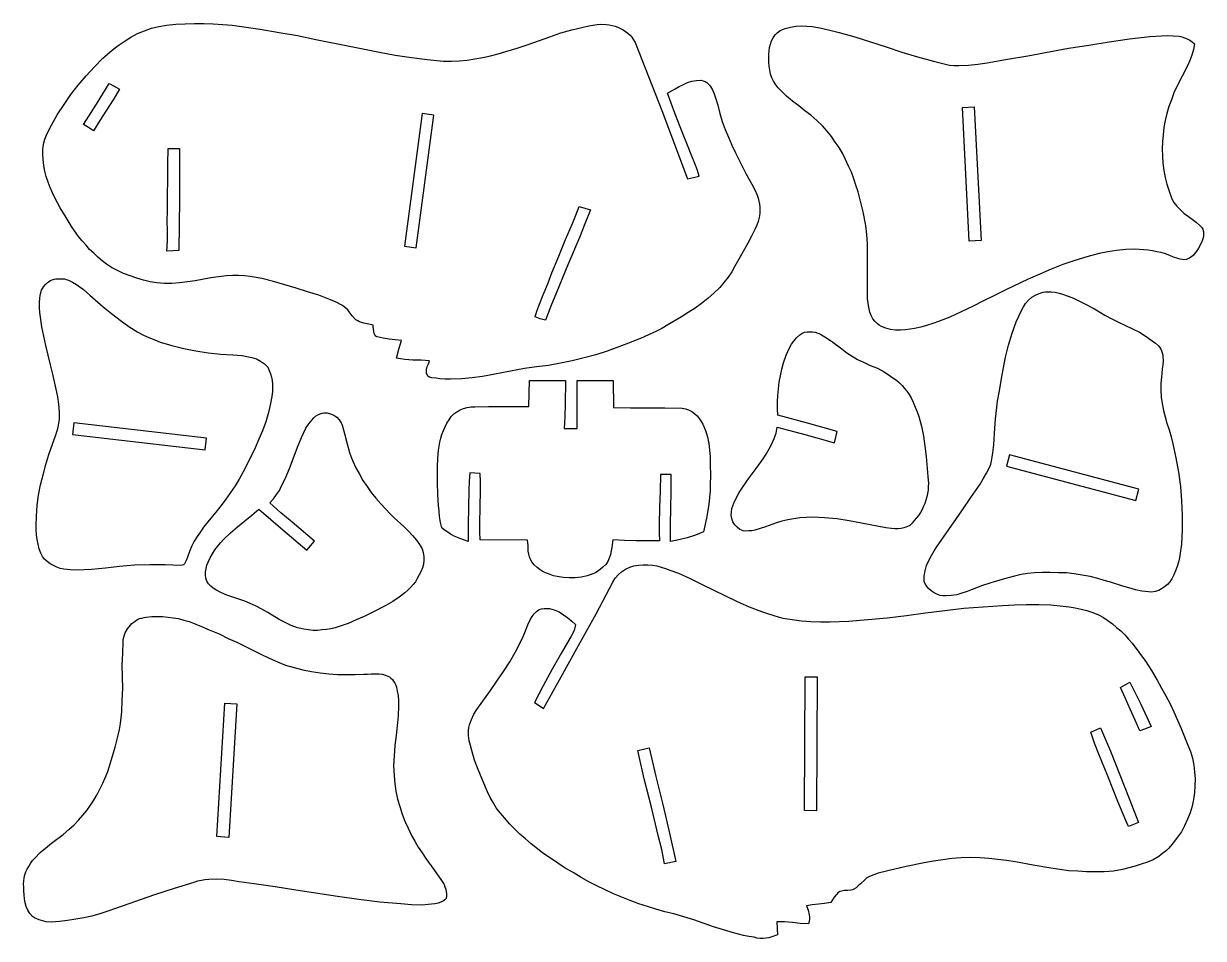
# Model space of a CAD drawing. Extents: x 0 to 312, y 0 to 742.
# Drawn here: x 0 to 304.8, y 0 to 236.2 of the extents above; entities that cross this region are included whole.
import ezdxf

# ---------------------------------------------------------------- set-up
doc = ezdxf.new("R2010")
doc.units = 0
doc.layers.get('0').update_dxf_attribs({"color": 1, "linetype": 'CONTINUOUS'})

msp = doc.modelspace()

# ---------------------------------------------------------------- linework, layer by layer
for points in [[(36.89, 235.82), (39.32, 236.07), (41.74, 236.15), (44.17, 236.23), (46.59, 236.23), (49.02, 236.15), (51.45, 235.98), (53.87, 235.82), (56.3, 235.48), (61.15, 234.81), (66, 233.98), (70.77, 233.14), (75.54, 232.14), (83.74, 230.46), (91.93, 228.87), (96.03, 228.12), (100.22, 227.45), (104.31, 226.95), (108.5, 226.53), (110.59, 226.53), (112.6, 226.61), (114.6, 226.78), (116.61, 227.12), (118.62, 227.45), (120.63, 227.95), (122.63, 228.46), (124.56, 229.04), (127.49, 229.88), (130.33, 230.8), (135.94, 232.81), (138.78, 233.81), (141.62, 234.65), (144.55, 235.31), (146.06, 235.65), (147.56, 235.9), (148.23, 235.98), (148.99, 236.07), (150.57, 235.98), (151.33, 235.9), (152.08, 235.73), (152.83, 235.57), (153.5, 235.31), (154.26, 234.98), (154.92, 234.65), (155.51, 234.23), (156.1, 233.73), (156.68, 233.22), (157.18, 232.72), (157.6, 232.05), (158.02, 231.38), (161.45, 222.6), (164.88, 213.82), (171.57, 196.17), (173.08, 196.5), (174.58, 196.83), (174.08, 198.26), (173.58, 199.68), (172.49, 202.44), (171.32, 205.28), (170.23, 208.04), (168.23, 213.15), (166.38, 218.25), (168.39, 219.42), (169.4, 220.01), (170.48, 220.51), (171.57, 221.01), (172.66, 221.34), (173.83, 221.51), (175, 221.6), (175.59, 221.43), (176.09, 221.26), (176.51, 221.01), (176.84, 220.68), (177.26, 220.34), (177.51, 220.01), (178.01, 219.09), (178.43, 218.08), (178.77, 217.08), (179.35, 215.15), (179.85, 213.06), (180.52, 210.97), (181.28, 208.88), (182.11, 206.87), (183.03, 204.87), (183.95, 202.86), (185.88, 198.93), (186.63, 197.5), (187.38, 196.17), (188.13, 194.74), (188.89, 193.32), (189.56, 191.9), (189.81, 191.15), (189.97, 190.39), (190.14, 189.64), (190.23, 188.8), (190.23, 188.05), (190.23, 187.21), (190.06, 186.13), (189.81, 185.12), (189.47, 184.2), (189.05, 183.2), (188.05, 181.36), (187.13, 179.52), (185.46, 176.59), (183.78, 173.58), (182.95, 172.16), (182.03, 170.73), (180.94, 169.4), (179.85, 168.06), (178.35, 166.64), (176.84, 165.3), (175.17, 163.96), (173.5, 162.79), (171.74, 161.62), (169.98, 160.53), (166.47, 158.44), (164.88, 157.52), (163.37, 156.76), (161.78, 156.01), (160.19, 155.26), (157.02, 154), (153.75, 152.75), (150.74, 151.66), (147.81, 150.74), (144.8, 149.91), (141.71, 149.15), (138.7, 148.57), (135.6, 147.98), (132.51, 147.56), (129.41, 147.14), (123.97, 146.14), (121.3, 145.64), (118.54, 145.14), (115.86, 144.8), (113.1, 144.47), (110.34, 144.38), (108.92, 144.38), (107.58, 144.47), (106.57, 144.64), (105.49, 144.8), (104.9, 144.97), (104.48, 145.22), (104.23, 145.64), (104.06, 145.89), (104.06, 146.14), (104.06, 146.56), (104.06, 146.89), (104.31, 147.65), (104.65, 148.4), (104.9, 149.15), (102.73, 149.32), (100.55, 149.32), (98.46, 149.49), (97.37, 149.65), (96.37, 149.82), (96.95, 152.16), (97.62, 154.42), (96.03, 154.59), (94.44, 154.76), (92.94, 155.01), (92.1, 155.18), (91.35, 155.34), (91.01, 155.51), (90.76, 155.84), (90.6, 156.18), (90.51, 156.6), (90.43, 157.52), (90.34, 157.94), (90.34, 158.35), (89.17, 158.61), (87.92, 158.86), (86.83, 159.19), (86.33, 159.44), (85.83, 159.78), (84.91, 160.78), (84.15, 161.78), (83.74, 162.29), (83.23, 162.79), (82.73, 163.21), (82.23, 163.54), (80.72, 164.29), (79.3, 164.88), (76.29, 166.13), (73.36, 166.97), (70.44, 167.89), (67.51, 168.81), (64.58, 169.65), (61.57, 170.4), (60.06, 170.65), (58.56, 170.9), (57.05, 171.07), (55.55, 171.15), (53.96, 171.15), (52.45, 171.07), (50.36, 170.82), (48.35, 170.57), (44.34, 169.81), (42.33, 169.56), (40.32, 169.31), (38.31, 169.15), (36.31, 169.15), (34.46, 169.31), (32.71, 169.56), (30.95, 169.98), (29.28, 170.48), (27.52, 171.07), (25.85, 171.74), (24.26, 172.49), (22.67, 173.24), (21.42, 174.08), (20.33, 175), (19.16, 175.92), (18.15, 176.93), (17.07, 177.93), (16.14, 179.02), (15.14, 180.1), (14.22, 181.28), (12.55, 183.62), (10.96, 186.13), (9.45, 188.64), (8.11, 191.23), (7.45, 192.57), (6.86, 193.91), (6.36, 195.33), (5.86, 196.75), (5.52, 198.17), (5.19, 199.59), (5.02, 201.1), (4.94, 202.61), (4.94, 203.61), (5.02, 204.53), (5.27, 205.45), (5.52, 206.37), (5.86, 207.29), (6.27, 208.21), (7.19, 209.97), (8.7, 212.64), (10.46, 215.32), (12.21, 217.91), (14.14, 220.34), (16.14, 222.77), (18.32, 225.11), (20.49, 227.28), (22.92, 229.38), (24.43, 230.55), (26.02, 231.63), (27.69, 232.72), (29.45, 233.64), (31.2, 234.39), (33.04, 235.06), (34.97, 235.48), (36.89, 235.82)], [(195.5, 234.48), (196.75, 234.98), (198.17, 235.31), (199.51, 235.57), (200.93, 235.65), (202.36, 235.57), (203.78, 235.48), (205.2, 235.23), (206.54, 234.98), (208.63, 234.48), (210.72, 233.98), (214.74, 232.81), (218.84, 231.55), (222.85, 230.21), (226.87, 228.87), (230.96, 227.62), (235.06, 226.53), (237.15, 226.03), (239.25, 225.53), (240.42, 225.44), (241.67, 225.44), (244.1, 225.53), (246.52, 225.78), (248.95, 226.11), (254.22, 227.03), (259.49, 227.95), (269.95, 229.88), (275.22, 230.71), (280.49, 231.55), (285.76, 232.3), (291.03, 232.89), (294.04, 233.06), (295.54, 233.14), (297.05, 233.06), (298.56, 232.97), (299.23, 232.81), (299.98, 232.55), (300.65, 232.3), (301.32, 231.97), (301.9, 231.55), (302.49, 231.05), (302.24, 229.54), (301.82, 228.12), (301.32, 226.7), (300.73, 225.36), (299.31, 222.68), (297.97, 220.01), (297.22, 218.33), (296.55, 216.58), (295.88, 214.82), (295.38, 213.06), (294.96, 211.22), (294.62, 209.38), (294.46, 207.54), (294.29, 205.7), (294.21, 203.86), (294.29, 202.02), (294.37, 200.18), (294.62, 198.34), (294.96, 196.5), (295.38, 194.74), (295.96, 192.99), (296.55, 191.23), (296.88, 190.64), (297.22, 190.06), (297.97, 189.05), (298.89, 188.13), (299.81, 187.3), (301.9, 185.71), (302.99, 184.96), (303.91, 184.12), (304.33, 183.7), (304.66, 183.12), (304.83, 182.53), (304.83, 181.94), (304.83, 181.28), (304.66, 180.69), (304.5, 180.1), (304.24, 179.52), (303.58, 178.26), (303.16, 177.59), (302.74, 177.01), (302.24, 176.42), (301.73, 176), (301.07, 175.59), (300.4, 175.34), (299.89, 175.25), (299.31, 175.34), (298.81, 175.42), (298.22, 175.59), (297.13, 175.92), (296.13, 176.34), (295.04, 176.76), (293.96, 177.09), (292.78, 177.34), (291.7, 177.59), (290.53, 177.76), (289.35, 177.85), (287.1, 178.01), (284.75, 177.93), (282.41, 177.68), (280.15, 177.34), (277.89, 176.84), (274.71, 176), (271.62, 175.08), (268.52, 174), (265.51, 172.83), (262.59, 171.57), (259.57, 170.23), (253.8, 167.47), (250.87, 166.05), (248.03, 164.63), (245.19, 163.21), (242.26, 161.78), (239.33, 160.45), (236.4, 159.27), (234.9, 158.77), (233.31, 158.27), (231.8, 157.85), (230.21, 157.52), (229.04, 157.35), (227.79, 157.18), (226.53, 157.1), (225.28, 157.1), (224.02, 157.27), (222.77, 157.6), (221.68, 158.02), (221.09, 158.35), (220.59, 158.69), (219.92, 159.36), (219.42, 160.03), (219, 160.86), (218.67, 161.7), (218.5, 162.62), (218.33, 163.46), (218.08, 165.21), (218, 167.64), (218, 169.98), (218.08, 174.75), (218.08, 177.09), (218, 179.43), (217.83, 181.78), (217.58, 184.12), (216.91, 187.63), (216.07, 191.06), (215.66, 192.82), (215.07, 194.49), (214.49, 196.17), (213.9, 197.84), (213.15, 199.43), (212.39, 201.1), (211.64, 202.61), (210.72, 204.2), (209.72, 205.62), (208.71, 207.04), (207.63, 208.46), (206.45, 209.8), (204.95, 211.22), (203.44, 212.56), (201.85, 213.73), (200.26, 214.99), (198.67, 216.24), (197.09, 217.5), (195.66, 218.92), (194.99, 219.67), (194.32, 220.42), (193.74, 221.34), (193.32, 222.26), (192.99, 223.18), (192.82, 224.19), (192.65, 225.28), (192.57, 226.28), (192.57, 228.37), (192.65, 229.21), (192.74, 230.04), (192.99, 230.96), (193.24, 231.8), (193.66, 232.55), (194.16, 233.31), (194.74, 233.89), (195.5, 234.48)], [(22.08, 220.76), (23.42, 220.09), (24.76, 219.34), (23.17, 216.58), (21.42, 213.9), (19.74, 211.22), (18.07, 208.55), (16.73, 209.38), (15.48, 210.22), (18.82, 215.41), (20.49, 218.08), (22.08, 220.76)], [(244.35, 180.09), (242.58, 214.6), (245.64, 214.76), (247.41, 180.25), (244.35, 180.09)], [(98.42, 178.77), (101.46, 178.37), (106, 212.62), (102.96, 213.02), (98.42, 178.77)], [(37.31, 203.94), (40.32, 203.94), (40.32, 197.34), (40.24, 190.81), (40.15, 177.68), (36.97, 177.43), (37.14, 180.1), (37.14, 182.7), (37.06, 185.29), (37.14, 187.88), (37.14, 191.9), (37.23, 195.91), (37.23, 199.93), (37.31, 203.94)], [(143.55, 188.97), (144.97, 188.55), (146.48, 188.13), (145.05, 184.54), (143.63, 181.02), (140.62, 173.91), (137.69, 166.8), (136.19, 163.29), (134.85, 159.69), (133.51, 160.03), (132.17, 160.53), (132.59, 161.95), (133.09, 163.37), (134.26, 166.22), (135.43, 169.06), (136.52, 171.91), (138.28, 176.17), (140.03, 180.44), (141.79, 184.62), (142.71, 186.8), (143.55, 188.97)], [(9.37, 170.32), (9.95, 170.32), (10.54, 170.32), (11.04, 170.15), (11.63, 169.98), (12.63, 169.48), (13.64, 168.89), (15.48, 167.56), (17.15, 166.13), (20.58, 163.12), (22.67, 161.37), (24.93, 159.69), (27.19, 158.02), (29.53, 156.51), (30.95, 155.76), (32.37, 155.18), (33.88, 154.59), (35.3, 154), (36.81, 153.5), (38.31, 153.08), (41.41, 152.33), (44.5, 151.75), (47.68, 151.24), (50.86, 150.91), (54.04, 150.74), (56.47, 150.49), (57.72, 150.24), (58.98, 149.99), (60.15, 149.65), (61.23, 149.07), (61.74, 148.73), (62.24, 148.4), (62.66, 147.98), (63.07, 147.48), (63.49, 146.64), (63.83, 145.81), (64.08, 144.97), (64.25, 144.05), (64.33, 143.13), (64.33, 142.29), (64.33, 141.37), (64.25, 140.45), (63.83, 138.11), (63.24, 135.77), (62.57, 133.43), (61.74, 131.08), (60.82, 128.91), (59.81, 126.65), (57.72, 122.3), (56.72, 120.46), (55.71, 118.62), (54.63, 116.86), (53.45, 115.11), (52.28, 113.43), (51.03, 111.76), (49.69, 110.09), (48.35, 108.5), (46.51, 106.16), (45.67, 104.98), (44.84, 103.81), (44.08, 102.56), (43.42, 101.22), (42.83, 99.88), (42.33, 98.46), (42.08, 97.79), (41.74, 97.04), (41.58, 96.7), (41.32, 96.45), (40.99, 96.37), (40.57, 96.28), (36.56, 96.45), (32.62, 96.45), (28.69, 96.37), (26.69, 96.2), (24.76, 96.03), (21.16, 95.61), (17.57, 95.28), (15.73, 95.2), (13.97, 95.11), (12.13, 95.2), (10.37, 95.36), (9.45, 95.53), (8.62, 95.87), (7.7, 96.28), (6.86, 96.7), (6.11, 97.29), (5.44, 97.96), (4.85, 98.63), (4.43, 99.46), (4.02, 100.63), (3.76, 101.81), (3.51, 102.98), (3.35, 104.23), (3.26, 105.4), (3.26, 106.66), (3.35, 109), (3.51, 111.76), (3.85, 114.44), (4.35, 117.11), (5.02, 119.71), (5.77, 122.38), (6.52, 124.98), (8.37, 130.08), (8.7, 131.08), (8.95, 132), (9.12, 133.01), (9.29, 134.01), (9.29, 134.93), (9.29, 135.94), (9.12, 137.94), (8.87, 139.87), (8.45, 141.87), (7.53, 145.72), (6.94, 148.15), (6.36, 150.57), (5.77, 153.08), (5.19, 155.51), (4.68, 157.94), (4.35, 160.45), (4.18, 161.62), (4.1, 162.87), (4.1, 164.13), (4.18, 165.38), (4.35, 166.47), (4.6, 167.39), (5.1, 168.23), (5.77, 168.98), (6.11, 169.31), (6.52, 169.65), (6.94, 169.9), (7.36, 170.07), (7.86, 170.23), (8.37, 170.32), (8.87, 170.32), (9.37, 170.32)], [(264.59, 166.97), (265.51, 166.97), (266.52, 166.89), (267.52, 166.64), (268.44, 166.38), (269.86, 165.88), (271.29, 165.3), (274.05, 163.96), (276.72, 162.54), (279.4, 160.95), (281.16, 160.03), (282.91, 159.11), (286.51, 157.43), (288.35, 156.51), (290.02, 155.43), (291.61, 154.34), (292.45, 153.67), (293.2, 153), (293.54, 152.58), (293.87, 152.16), (294.04, 151.75), (294.21, 151.24), (294.37, 150.74), (294.37, 150.24), (294.46, 149.24), (294.37, 148.15), (294.21, 147.06), (294.12, 145.97), (294.04, 144.97), (293.87, 143.3), (293.79, 141.54), (293.96, 139.78), (294.21, 138.11), (294.54, 136.35), (294.96, 134.68), (295.38, 133.01), (295.96, 131.33), (296.46, 129.49), (296.97, 127.74), (297.72, 124.06), (298.39, 120.38), (298.89, 116.7), (299.14, 113.01), (299.31, 109.25), (299.31, 105.49), (299.14, 101.81), (298.81, 99.46), (298.64, 98.29), (298.39, 97.12), (298.05, 96.03), (297.64, 94.95), (297.22, 93.86), (296.63, 92.85), (296.13, 92.1), (295.54, 91.35), (294.79, 90.76), (294.04, 90.26), (293.29, 89.84), (292.37, 89.59), (291.45, 89.42), (290.61, 89.51), (288.94, 89.68), (287.26, 90.01), (285.59, 90.51), (284, 90.93), (280.82, 92.02), (279.15, 92.44), (277.56, 92.94), (275.55, 93.44), (273.54, 93.77), (271.45, 94.11), (269.44, 94.36), (267.35, 94.44), (265.26, 94.53), (263.25, 94.53), (261.16, 94.44), (259.41, 94.19), (257.73, 93.94), (256.06, 93.52), (254.39, 93.11), (251.04, 92.19), (247.78, 91.1), (245.1, 90.09), (243.76, 89.59), (242.43, 89.17), (241.09, 88.76), (239.66, 88.59), (238.24, 88.5), (237.49, 88.5), (236.82, 88.59), (235.98, 88.92), (235.23, 89.26), (234.48, 89.76), (233.81, 90.34), (233.31, 91.01), (232.89, 91.77), (232.72, 92.19), (232.64, 92.6), (232.64, 93.02), (232.72, 93.52), (232.97, 94.95), (233.31, 96.28), (233.89, 97.62), (234.56, 98.88), (235.23, 100.05), (236.07, 101.3), (237.66, 103.65), (242.43, 110.42), (244.77, 113.85), (247.11, 117.28), (247.95, 118.7), (248.78, 120.13), (249.54, 121.63), (249.87, 122.47), (250.12, 123.22), (250.29, 124.31), (250.46, 125.4), (250.71, 127.49), (250.96, 131.75), (251.12, 134.1), (251.38, 136.44), (251.63, 138.7), (252.05, 140.95), (252.8, 145.56), (253.72, 150.07), (254.47, 153.17), (255.39, 156.26), (256.48, 159.19), (257.82, 162.12), (258.32, 163.12), (258.9, 163.96), (259.66, 164.8), (260.49, 165.55), (261.41, 166.13), (262.42, 166.55), (263.42, 166.89), (264.01, 166.97), (264.59, 166.97)], [(200.52, 155.84), (201.1, 156.18), (201.77, 156.51), (202.44, 156.68), (203.11, 156.68), (203.86, 156.68), (204.53, 156.51), (205.2, 156.26), (205.87, 156.01), (207.29, 155.18), (208.71, 154.26), (211.39, 152.25), (212.73, 151.24), (214.07, 150.32), (215.49, 149.49), (216.99, 148.82), (218.75, 147.98), (220.59, 147.23), (222.35, 146.31), (224.02, 145.22), (225.61, 144.05), (226.28, 143.46), (227.03, 142.79), (227.62, 142.04), (228.2, 141.29), (228.79, 140.45), (229.29, 139.62), (229.88, 138.44), (230.38, 137.19), (230.88, 136.02), (231.3, 134.76), (231.97, 132.25), (232.47, 129.66), (232.89, 127.07), (233.22, 124.47), (233.64, 119.29), (233.73, 118.37), (233.81, 117.53), (233.73, 116.61), (233.73, 115.78), (233.56, 114.85), (233.39, 114.02), (233.14, 113.18), (232.89, 112.35), (232.55, 111.59), (232.14, 110.76), (231.72, 110), (231.22, 109.25), (230.71, 108.58), (230.13, 107.91), (229.54, 107.24), (228.96, 106.66), (228.2, 106.24), (227.45, 105.99), (226.7, 105.82), (225.95, 105.74), (225.11, 105.74), (224.27, 105.82), (222.77, 105.99), (216.49, 107.24), (213.31, 107.83), (210.14, 108.33), (206.96, 108.58), (205.37, 108.66), (203.78, 108.75), (202.19, 108.66), (200.6, 108.58), (199.01, 108.33), (197.42, 108.08), (195.91, 107.74), (194.49, 107.33), (191.73, 106.32), (190.31, 105.82), (188.89, 105.4), (188.13, 105.23), (187.38, 105.23), (186.63, 105.15), (185.88, 105.23), (185.04, 105.57), (184.37, 106.16), (183.78, 106.82), (183.28, 107.58), (182.95, 108.41), (182.78, 109.25), (182.86, 110.17), (183.03, 111.01), (183.53, 112.43), (184.2, 113.85), (184.87, 115.11), (185.71, 116.44), (187.47, 118.95), (189.31, 121.38), (191.06, 123.81), (191.9, 125.06), (192.65, 126.4), (193.32, 127.74), (193.91, 129.08), (194.41, 130.5), (194.74, 132), (202.19, 130), (209.55, 127.99), (210.22, 130.92), (202.52, 133.01), (194.91, 135.1), (194.83, 136.77), (194.83, 138.53), (194.91, 140.2), (195.08, 141.96), (195.25, 143.63), (195.58, 145.3), (195.91, 146.98), (196.33, 148.65), (197, 150.57), (197.42, 151.58), (197.92, 152.5), (198.42, 153.42), (199.01, 154.26), (199.68, 155.09), (200.52, 155.84)], [(130.67, 144.05), (140.03, 144.05), (139.95, 137.86), (139.87, 134.76), (139.7, 131.67), (143.05, 131.67), (143.05, 144.05), (152.33, 144.05), (152.41, 137.11), (156.85, 137.02), (161.28, 137.02), (165.72, 137.02), (170.15, 136.94), (170.99, 136.77), (171.82, 136.52), (172.66, 136.1), (173.33, 135.52), (174, 134.93), (174.58, 134.26), (175.08, 133.51), (175.5, 132.76), (176.17, 131.17), (176.67, 129.49), (177.01, 127.82), (177.26, 126.15), (177.43, 124.39), (177.43, 122.72), (177.51, 119.29), (177.43, 117.45), (177.43, 115.69), (177.26, 113.85), (177.01, 112.09), (176.42, 108.5), (175.67, 104.98), (173.58, 104.15), (171.49, 103.48), (169.31, 102.89), (167.14, 102.47), (167.14, 106.82), (167.22, 111.17), (167.31, 115.44), (167.31, 119.79), (164.54, 119.79), (164.46, 115.52), (164.29, 111.26), (164.21, 106.91), (164.21, 104.82), (164.29, 102.64), (158.27, 102.64), (155.26, 102.73), (152.25, 102.89), (152, 100.97), (151.83, 100.05), (151.66, 99.13), (151.33, 98.21), (150.91, 97.29), (150.41, 96.54), (149.65, 95.87), (149.07, 95.36), (148.4, 94.86), (147.73, 94.44), (147.06, 94.11), (146.39, 93.86), (145.64, 93.61), (144.13, 93.27), (142.54, 93.11), (140.95, 93.11), (139.45, 93.19), (137.86, 93.44), (136.94, 93.61), (136.02, 93.94), (135.1, 94.28), (134.26, 94.69), (133.43, 95.2), (132.67, 95.78), (131.92, 96.45), (131.33, 97.2), (131, 97.87), (130.67, 98.54), (130.5, 99.21), (130.41, 99.96), (130.33, 101.39), (130.16, 102.81), (117.95, 102.89), (117.87, 104.98), (117.87, 107.16), (117.95, 111.43), (118.03, 115.69), (118.03, 117.87), (117.95, 120.04), (116.61, 120.13), (115.27, 120.21), (115.11, 118.03), (115.02, 115.78), (114.94, 111.34), (114.85, 106.91), (114.85, 102.47), (113.01, 103.14), (111.26, 103.9), (110.34, 104.4), (109.58, 104.9), (108.75, 105.4), (108.08, 105.99), (107.74, 107.41), (107.49, 108.92), (107.33, 110.34), (107.16, 111.76), (106.99, 114.69), (106.91, 117.62), (106.91, 121.8), (106.99, 123.89), (107.16, 126.06), (107.58, 128.16), (107.83, 129.16), (108.08, 130.16), (108.5, 131.17), (108.92, 132.09), (109.33, 133.01), (109.92, 133.93), (110.51, 134.76), (111.17, 135.43), (111.93, 136.02), (112.76, 136.52), (113.68, 136.86), (114.6, 137.11), (115.61, 137.27), (116.61, 137.27), (120.13, 137.36), (123.55, 137.36), (130.58, 137.36), (130.67, 144.05)], [(76.63, 135.43), (77.13, 135.6), (77.55, 135.68), (77.96, 135.68), (78.47, 135.68), (79.3, 135.43), (80.14, 135.1), (80.89, 134.6), (81.56, 133.93), (82.06, 133.17), (82.23, 132.76), (82.4, 132.25), (82.98, 130), (83.57, 127.74), (84.24, 125.48), (84.66, 124.31), (85.07, 123.22), (85.83, 121.55), (86.75, 119.87), (87.67, 118.28), (88.76, 116.7), (89.84, 115.19), (91.01, 113.68), (92.27, 112.26), (93.52, 110.92), (94.61, 109.75), (95.78, 108.58), (98.21, 106.41), (99.38, 105.23), (100.47, 104.06), (101.55, 102.81), (102.47, 101.47), (102.98, 100.63), (103.23, 99.63), (103.39, 98.63), (103.39, 97.62), (103.31, 96.62), (103.06, 95.7), (102.64, 94.69), (102.22, 93.86), (101.72, 92.94), (101.22, 92.1), (100.63, 91.35), (99.96, 90.6), (99.3, 89.93), (98.54, 89.26), (97.04, 88.09), (95.36, 87), (93.61, 85.99), (90.09, 84.15), (88, 83.15), (85.91, 82.23), (83.82, 81.31), (81.56, 80.56), (80.47, 80.22), (79.39, 79.97), (78.22, 79.8), (77.04, 79.64), (75.96, 79.55), (74.79, 79.55), (73.61, 79.64), (72.44, 79.89), (71.61, 80.06), (70.77, 80.22), (69.1, 80.81), (67.59, 81.56), (66, 82.31), (63.07, 84.15), (61.57, 84.99), (60.06, 85.83), (58.56, 86.5), (57.13, 87.08), (54.04, 88.09), (52.53, 88.67), (51.11, 89.26), (49.69, 90.01), (49.02, 90.43), (48.35, 90.93), (47.77, 91.52), (47.35, 92.27), (47.1, 93.02), (47.01, 93.86), (47.01, 94.69), (47.18, 95.53), (47.35, 96.37), (47.68, 97.12), (48.18, 98.29), (48.77, 99.3), (49.44, 100.3), (50.11, 101.22), (50.86, 102.14), (51.7, 103.06), (53.45, 104.73), (55.29, 106.32), (57.13, 107.83), (58.98, 109.33), (60.82, 110.84), (67.01, 105.49), (73.2, 100.22), (75.2, 102.56), (69.35, 107.49), (66.5, 109.92), (63.66, 112.51), (64.58, 113.52), (65.33, 114.6), (66.09, 115.69), (66.67, 116.86), (67.34, 118.12), (67.84, 119.29), (68.85, 121.8), (70.77, 126.82), (71.77, 129.33), (72.36, 130.5), (72.95, 131.75), (73.7, 132.84), (74.53, 133.93), (74.95, 134.43), (75.45, 134.85), (76.04, 135.18), (76.63, 135.43)], [(12.6, 130.1), (46.92, 126.14), (47.28, 129.19), (12.95, 133.15), (12.6, 130.1)], [(287.35, 113.05), (288.14, 116.01), (254.76, 124.91), (253.97, 121.95), (287.35, 113.05)], [(152.25, 92.02), (152.83, 93.02), (153.67, 93.94), (154.51, 94.69), (155.51, 95.36), (156.6, 95.87), (157.69, 96.2), (158.86, 96.37), (160.11, 96.45), (161.28, 96.45), (162.45, 96.37), (163.62, 96.2), (164.71, 95.87), (165.88, 95.53), (166.97, 95.11), (169.23, 94.28), (172.24, 92.94), (175.34, 91.43), (181.36, 88.5), (184.37, 87), (187.47, 85.66), (190.64, 84.41), (192.23, 83.9), (193.82, 83.4), (194.99, 83.07), (196.17, 82.73), (198.59, 82.31), (201.02, 81.98), (203.44, 81.81), (205.87, 81.73), (208.29, 81.73), (213.23, 81.9), (218.17, 82.31), (223.1, 82.82), (228.12, 83.4), (233.06, 84.07), (237.99, 84.66), (242.93, 85.24), (247.95, 85.66), (252.88, 85.99), (255.98, 86.16), (259.16, 86.25), (262.33, 86.25), (265.43, 86.16), (268.61, 85.83), (270.11, 85.66), (271.7, 85.33), (273.21, 84.99), (274.71, 84.66), (276.22, 84.15), (277.73, 83.57), (278.98, 82.9), (280.15, 82.06), (281.32, 81.23), (282.41, 80.31), (283.5, 79.39), (284.5, 78.38), (285.51, 77.29), (286.43, 76.21), (288.18, 73.95), (289.86, 71.61), (291.45, 69.18), (292.87, 66.67), (294.04, 64.66), (295.13, 62.66), (296.21, 60.56), (297.22, 58.47), (299.06, 54.21), (300.81, 49.94), (301.48, 48.27), (301.99, 46.51), (302.32, 44.75), (302.57, 43), (302.74, 41.24), (302.65, 39.4), (302.57, 37.64), (302.24, 35.89), (301.9, 34.13), (301.4, 32.46), (300.73, 30.78), (299.98, 29.11), (299.14, 27.52), (298.14, 26.1), (297.05, 24.68), (295.88, 23.34), (295.29, 22.67), (294.62, 22.17), (293.96, 21.67), (293.29, 21.16), (291.86, 20.33), (290.36, 19.66), (288.77, 19.16), (287.18, 18.65), (283.92, 17.82), (281.57, 17.4), (279.23, 17.23), (276.97, 17.15), (274.63, 17.15), (272.37, 17.32), (270.03, 17.48), (267.77, 17.82), (265.43, 18.15), (260.83, 18.91), (256.31, 19.74), (253.97, 20.08), (251.71, 20.41), (249.37, 20.66), (247.11, 20.83), (244.68, 20.91), (242.26, 20.83), (239.83, 20.66), (237.49, 20.33), (235.06, 19.91), (232.72, 19.49), (228.04, 18.57), (223.27, 17.48), (220.84, 16.81), (219.67, 16.4), (218.58, 15.98), (217.91, 15.64), (217.33, 15.14), (216.24, 14.05), (215.66, 13.55), (215.15, 13.05), (214.49, 12.72), (214.15, 12.55), (213.73, 12.46), (212.9, 12.38), (212.06, 12.38), (211.31, 12.21), (210.89, 12.13), (210.55, 11.96), (209.97, 11.29), (209.47, 10.62), (208.55, 9.29), (206.96, 9.03), (205.37, 8.87), (203.78, 8.7), (202.27, 8.45), (202.69, 7.28), (202.94, 6.11), (203.02, 5.52), (203.02, 4.94), (202.94, 4.35), (202.77, 3.76), (200.68, 3.85), (198.67, 4.1), (196.58, 4.27), (194.58, 4.27), (194.83, 0.92), (193.32, 0.42), (192.57, 0.17), (191.82, 0.08), (191.06, 0), (190.31, 0), (189.47, 0.08), (188.72, 0.33), (187.38, 0.5), (186.04, 0.75), (183.45, 1.42), (180.86, 2.17), (178.26, 3.01), (173.16, 4.77), (170.57, 5.6), (167.97, 6.36), (165.72, 6.86), (163.37, 7.53), (161.2, 8.2), (158.94, 8.95), (156.76, 9.79), (154.59, 10.62), (152.41, 11.54), (150.24, 12.55), (148.15, 13.55), (146.06, 14.64), (144.05, 15.73), (141.96, 16.98), (139.95, 18.15), (138.03, 19.41), (134.1, 22.08), (131.17, 24.43), (129.66, 25.68), (128.24, 26.94), (126.9, 28.19), (125.56, 29.61), (124.31, 31.04), (123.14, 32.46), (122.13, 33.71), (121.3, 35.05), (120.54, 36.39), (119.87, 37.81), (118.62, 40.66), (117.45, 43.58), (116.53, 46.01), (115.78, 48.52), (115.44, 49.77), (115.11, 51.03), (114.94, 52.37), (114.94, 53.7), (115.02, 54.46), (115.19, 55.13), (115.44, 55.88), (115.69, 56.55), (116.36, 57.89), (117.11, 59.14), (120.63, 63.99), (122.3, 66.42), (123.97, 68.93), (125.65, 71.44), (127.07, 74.03), (128.49, 76.63), (129.08, 77.96), (129.66, 79.39), (130.25, 80.98), (131, 82.48), (131.42, 83.15), (131.92, 83.82), (132.51, 84.41), (133.17, 84.91), (133.84, 85.07), (134.51, 85.16), (135.18, 85.16), (135.85, 85.16), (136.52, 84.99), (137.11, 84.82), (138.36, 84.32), (139.53, 83.57), (140.62, 82.82), (141.62, 81.9), (142.63, 81.06), (142.54, 80.64), (142.46, 80.22), (142.21, 79.47), (141.46, 78.05), (138.95, 73.78), (136.6, 69.52), (134.26, 65.25), (132, 60.9), (133.17, 60.15), (134.35, 59.39), (138.86, 67.51), (143.38, 75.62), (147.9, 83.82), (152.25, 92.02)], [(31.7, 82.98), (33.13, 83.15), (34.55, 83.15), (35.89, 83.15), (37.31, 82.98), (38.65, 82.82), (39.99, 82.57), (41.41, 82.15), (42.75, 81.81), (45.34, 80.81), (47.93, 79.72), (50.53, 78.63), (53.04, 77.38), (55.13, 76.46), (57.13, 75.45), (61.32, 73.36), (63.41, 72.36), (65.58, 71.44), (67.67, 70.6), (69.93, 69.93), (72.11, 69.35), (74.37, 68.93), (76.63, 68.6), (78.88, 68.34), (81.14, 68.18), (83.4, 68.18), (85.66, 68.18), (87.92, 68.26), (88.84, 68.26), (89.84, 68.34), (90.85, 68.34), (91.85, 68.34), (92.77, 68.26), (93.69, 67.93), (94.11, 67.76), (94.53, 67.51), (94.86, 67.17), (95.28, 66.84), (95.61, 66.42), (95.95, 65.92), (96.2, 65.42), (96.37, 64.91), (96.54, 63.83), (96.79, 62.66), (96.87, 61.4), (96.87, 60.06), (96.79, 57.47), (96.54, 54.88), (96.28, 52.37), (95.95, 49.77), (95.78, 47.18), (95.61, 44.59), (95.7, 43.25), (95.78, 41.99), (95.95, 39.99), (96.2, 37.98), (96.62, 35.97), (97.2, 34.05), (97.79, 32.12), (98.54, 30.28), (99.38, 28.44), (100.22, 26.6), (101.05, 25.1), (101.97, 23.59), (102.98, 22.08), (103.9, 20.66), (105.99, 17.82), (108, 14.97), (108.33, 14.47), (108.66, 13.89), (108.83, 13.3), (109.08, 12.72), (109.17, 12.13), (109.25, 11.54), (109.25, 10.87), (109.17, 10.29), (108.83, 9.95), (108.5, 9.7), (107.83, 9.37), (107.08, 9.12), (106.24, 8.95), (104.57, 8.78), (102.89, 8.62), (100.22, 8.7), (97.46, 8.95), (92.02, 9.37), (86.58, 10.04), (81.14, 10.79), (70.35, 12.46), (65, 13.3), (59.56, 14.05), (55.71, 14.64), (53.7, 14.97), (51.78, 15.22), (49.77, 15.31), (47.85, 15.22), (46.85, 15.14), (45.93, 14.97), (44.92, 14.81), (44, 14.47), (38.9, 12.88), (33.8, 11.21), (23.76, 7.7), (21.75, 7.03), (19.74, 6.36), (17.65, 5.77), (15.56, 5.35), (13.47, 4.94), (11.38, 4.6), (9.29, 4.35), (7.19, 4.18), (5.86, 4.27), (4.6, 4.6), (4.02, 4.77), (3.43, 5.02), (2.84, 5.35), (2.34, 5.69), (1.59, 6.44), (1.09, 7.28), (0.67, 8.2), (0.42, 9.2), (0.25, 10.21), (0.17, 11.21), (0.08, 12.21), (0.08, 13.22), (0, 14.05), (0.08, 14.81), (0.17, 15.64), (0.33, 16.4), (0.59, 17.15), (0.92, 17.9), (1.34, 18.57), (1.76, 19.32), (2.34, 20.08), (2.93, 20.75), (4.27, 22.17), (5.69, 23.34), (7.19, 24.59), (10.21, 26.85), (11.71, 28.11), (13.05, 29.36), (14.22, 30.53), (15.31, 31.79), (16.31, 33.04), (17.32, 34.38), (18.15, 35.72), (18.99, 37.14), (19.74, 38.56), (20.49, 40.07), (21.08, 41.49), (21.75, 43.08), (22.75, 46.18), (23.67, 49.36), (24.43, 52.45), (24.76, 53.96), (25.01, 55.46), (25.18, 56.97), (25.35, 58.47), (25.51, 61.48), (25.6, 64.5), (25.51, 70.6), (25.6, 73.61), (25.76, 76.63), (25.76, 77.21), (25.93, 77.8), (26.1, 78.38), (26.27, 78.88), (26.85, 79.97), (27.61, 80.89), (27.94, 81.31), (28.44, 81.64), (28.94, 81.98), (29.45, 82.31), (29.95, 82.57), (30.53, 82.73), (31.12, 82.9), (31.7, 82.98)], [(201.77, 33), (201.94, 67.55), (205.01, 67.53), (204.83, 32.98), (201.77, 33)], [(283.41, 64.75), (285.84, 66.17), (288.68, 60.48), (291.36, 54.71), (289.86, 54.12), (288.43, 53.62), (287.18, 56.38), (285.92, 59.23), (284.67, 61.99), (283.41, 64.75)], [(49.93, 26.28), (52.03, 60.76), (55.09, 60.58), (52.99, 26.09), (49.93, 26.28)], [(275.72, 53.29), (278.23, 54.37), (280.82, 48.35), (283.25, 42.24), (285.67, 36.14), (288.02, 29.95), (285.51, 28.86), (284.75, 30.45), (284.08, 32.12), (282.75, 35.39), (281.41, 38.65), (280.15, 41.91), (277.81, 47.6), (276.72, 50.44), (275.72, 53.29)], [(158.69, 48.52), (160.19, 48.85), (161.62, 49.19), (163.37, 41.83), (165.13, 34.55), (166.89, 27.19), (168.56, 19.83), (165.63, 19.24), (164.88, 22.92), (163.96, 26.6), (162.2, 33.88), (160.36, 41.24), (158.69, 48.52)]]:
    msp.add_lwpolyline(points, close=True)

doc.saveas('drawing.dxf')
